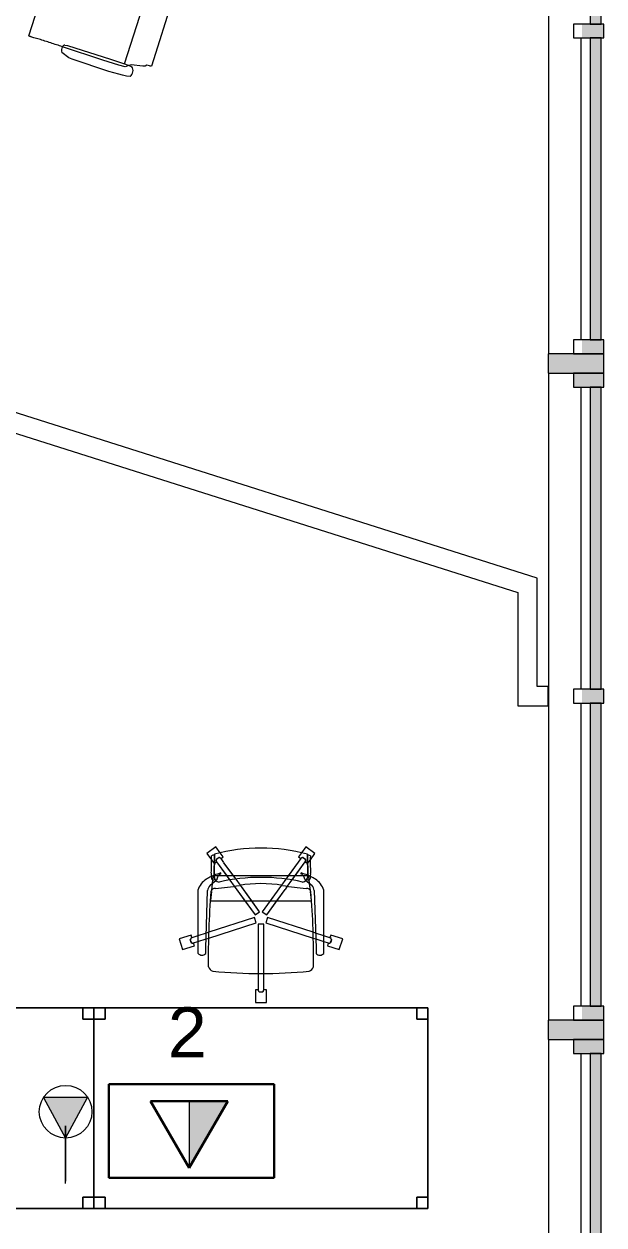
# Model space of a CAD drawing. Header units: inches. Extents: x 385 to 2249, y -1781 to -36.
# Drawn here: x 2085.3 to 2189.4, y -1081.9 to -866.1 of the extents above; entities that cross this region are included whole.
import ezdxf

# ---------------------------------------------------------------- set-up
doc = ezdxf.new("R2010")
doc.units = ezdxf.units.IN
doc.header["$MEASUREMENT"] = 0
for name, color, linetype, lineweight in [('A-ANNO-NOTE', 131, 'Continuous', 30), ('A-GLAZ-CURT', 52, 'Continuous', 13), ('A-GLAZ-CWMG', 51, 'Continuous', 13), ('A-WALL', 113, 'Continuous', 13), ('A-WALL-PATT', 111, 'Continuous', 13), ('I-FURN', 30, 'Continuous', 9), ('I-WALL', 2, 'Continuous', 13)]:
    doc.layers.add(name, color=color, linetype=linetype, lineweight=lineweight)
doc.styles.add('Swis721 Lt BT', font='swissl.ttf', dxfattribs={"height": 9})

# ---------------------------------------------------------------- blocks, each defined once
blk = doc.blocks.new('System Panel - Glazed 2-5376062-Level 5 POWER _ SIGNAL')
at = {"layer": 'A-GLAZ-CURT', "lineweight": 9}
blk.add_hatch(color=7, dxfattribs=at).paths.add_polyline_path([(27.52, 0.25), (27.52, 2.25), (-27.52, 2.25), (-27.52, 0.25), (-22.17, 0.25)], flags=0)
at = {"layer": 'A-GLAZ-CURT', "color": 8, "lineweight": 20}
for p, q in [((27.52, 2.25), (-27.52, 2.25)), ((-27.52, 2.25), (-27.52, 0.25)), ((27.52, 0.25), (27.52, 2.25)), ((-27.52, 0.25), (27.52, 0.25))]:
    blk.add_line(p, q, dxfattribs=at)
blk = doc.blocks.new('Rectangular Mullion - 2_5_ x 5_ rectangular-5103979-Level 5 POWER _ SIGNAL')
at = {"layer": 'A-GLAZ-CWMG', "lineweight": 9}
blk.add_hatch(color=7, dxfattribs=at).paths.add_polyline_path([(-2.5, 2.75), (-2.5, -2.75), (0, -2.75), (0, 2.75)], flags=0)
at = {"layer": 'A-GLAZ-CWMG', "color": 8, "lineweight": 20}
for p, q in [((0, 2.75), (-2.5, 2.75)), ((-2.5, 2.75), (-2.5, -2.75)), ((0, -2.75), (0, 2.75)), ((-2.5, -2.75), (0, -2.75))]:
    blk.add_line(p, q, dxfattribs=at)
blk = doc.blocks.new('System Panel - Glazed 2-5376064-Level 5 POWER _ SIGNAL')
at = {"layer": 'A-GLAZ-CURT', "lineweight": 9}
blk.add_hatch(color=7, dxfattribs=at).paths.add_polyline_path([(27.23, 2.15), (27.23, 2.25), (-27.23, 2.25), (-27.23, 0.25), (27.23, 0.25)], flags=0)
at = {"layer": 'A-GLAZ-CURT', "color": 8, "lineweight": 20}
for p, q in [((27.23, 2.25), (-27.23, 2.25)), ((-27.23, 2.25), (-27.23, 0.25)), ((27.23, 0.25), (27.23, 2.25)), ((-27.23, 0.25), (27.23, 0.25))]:
    blk.add_line(p, q, dxfattribs=at)
blk = doc.blocks.new('Rectangular Mullion - 2_5_ x 5_ rectangular-5103978-Level 5 POWER _ SIGNAL')
at = {"layer": 'A-GLAZ-CWMG', "lineweight": 9}
blk.add_hatch(color=7, dxfattribs=at).paths.add_polyline_path([(0, -2.25), (0, -2.75), (-2.5, -2.75), (-2.5, 1.2), (0, 1.2), (0, -2.15)], flags=0)
at = {"layer": 'A-GLAZ-CWMG', "color": 8, "lineweight": 20}
for p, q in [((-2.5, 2.75), (0, 2.75)), ((-2.5, -2.75), (-2.5, 2.75)), ((0, 2.75), (0, -2.75)), ((0, -2.75), (-2.5, -2.75))]:
    blk.add_line(p, q, dxfattribs=at)
blk = doc.blocks.new('System Panel - Glazed 2-5376243-Level 5 POWER _ SIGNAL')
at = {"layer": 'A-GLAZ-CURT', "lineweight": 9}
blk.add_hatch(color=7, dxfattribs=at).paths.add_polyline_path([(27.13, 2.15), (27.13, 2.25), (-27.13, 2.25), (-27.13, 0.25), (27.13, 0.25)], flags=0)
at = {"layer": 'A-GLAZ-CURT', "color": 8, "lineweight": 20}
for p, q in [((27.13, 2.25), (-27.13, 2.25)), ((-27.13, 2.25), (-27.13, 0.25)), ((27.13, 0.25), (27.13, 2.25)), ((-27.13, 0.25), (27.13, 0.25))]:
    blk.add_line(p, q, dxfattribs=at)
blk = doc.blocks.new('System Panel - Glazed 2-5105321-Level 5 POWER _ SIGNAL')
at = {"layer": 'A-GLAZ-CURT', "lineweight": 9}
blk.add_hatch(color=7, dxfattribs=at).paths.add_polyline_path([(29.03, 2.15), (29.03, 2.25), (-29.03, 2.25), (-29.03, 0.25), (29.03, 0.25)], flags=0)
at = {"layer": 'A-GLAZ-CURT', "color": 8, "lineweight": 20}
for p, q in [((29.03, 2.25), (-29.03, 2.25)), ((-29.03, 2.25), (-29.03, 0.25)), ((29.03, 0.25), (29.03, 2.25)), ((-29.03, 0.25), (29.03, 0.25))]:
    blk.add_line(p, q, dxfattribs=at)
blk = doc.blocks.new('Walls 50 - Walls 3-5097362-Level 5 POWER _ SIGNAL')
at = {"layer": 'A-WALL', "lineweight": 9}
for p, q in [((53.56, -1018.04), (53.56, -1137.86)), ((59.48, -1135.36), (59.48, -1081.11)), ((53.56, -1141.36), (53.56, -1257.57)), ((59.48, -1198.11), (59.48, -1143.86)), ((59.48, -1255.07), (59.48, -1200.61)), ((53.56, -1261.06), (53.56, -1361.88)), ((59.48, -1318.61), (59.48, -1263.57))]:
    blk.add_line(p, q, dxfattribs=at)
blk = doc.blocks.new('F-Haworth_Chair_X99-Seminar - X99 Advanced Seminar Chair-V127-Level 5 POWER _ SIGNAL')
at = {"layer": 'I-FURN'}
for p, q in [((-8.08, 12.82), (-9.7, 11.65)), ((-8.08, 12.82), (-9.7, 11.65)), ((-9.7, 11.65), (-8.88, 10.52)), ((-9.7, 11.65), (-8.88, 10.52)), ((-8.34, 11.52), (-8.42, 7.57)), ((-8.42, 7.57), (-8.34, 11.37)), ((-7.29, 11.74), (-8.08, 12.82)), ((-7.29, 11.74), (-8.08, 12.82)), ((-8, 10.58), (-7.59, 10.88)), ((-8, 10.58), (-7.59, 10.88)), ((-7.59, 10.87), (-7.99, 10.57)), ((-7.59, 10.87), (-7.99, 10.57)), ((-6.76, 11), (-7.29, 11.74)), ((-6.76, 11), (-7.29, 11.74)), ((-7.15, 10.72), (-6.76, 11)), ((-7.15, 10.72), (-6.76, 11)), ((7.29, 11.74), (6.76, 11)), ((7.29, 11.74), (6.76, 11)), ((6.76, 11), (7.15, 10.72)), ((6.76, 11), (7.15, 10.72)), ((8.08, 12.82), (7.29, 11.74)), ((8.08, 12.82), (7.29, 11.74)), ((7.59, 10.88), (8, 10.58)), ((7.59, 10.88), (8, 10.58)), ((7.99, 10.57), (7.59, 10.87)), ((7.99, 10.57), (7.59, 10.87)), ((9.7, 11.65), (8.08, 12.82)), ((9.7, 11.65), (8.08, 12.82)), ((8.42, 7.57), (8.34, 11.52)), ((8.34, 11.37), (8.42, 7.57)), ((8.88, 10.52), (9.7, 11.65)), ((8.88, 10.52), (9.7, 11.65)), ((-8.88, 10.52), (-8.38, 9.83)), ((-8.88, 10.52), (-8.38, 9.83)), ((-8.38, 9.83), (-7.99, 10.11)), ((-8.38, 9.83), (-7.99, 10.11)), ((-7.97, 10.12), (-6.14, 7.6)), ((-7.97, 10.12), (-5.57, 6.82)), ((-6.65, 10), (-7.16, 10.71)), ((-6.65, 10), (-7.16, 10.71)), ((-4.9, 7.6), (-6.63, 9.98)), ((-4.47, 7.01), (-6.63, 9.98)), ((7.16, 10.71), (4.47, 7.01)), ((7.16, 10.71), (4.9, 7.6)), ((5.57, 6.82), (7.97, 10.12)), ((6.14, 7.6), (7.97, 10.12)), ((7.99, 10.11), (8.38, 9.83)), ((7.99, 10.11), (8.38, 9.83)), ((8.38, 9.83), (8.88, 10.52)), ((8.38, 9.83), (8.88, 10.52)), ((-9.13, 5.92), (-8.07, 6.77)), ((-8.68, 6.87), (-8.75, 6.22)), ((-8.62, 7.42), (-8.68, 6.87)), ((-8.6, 7.6), (-8.62, 7.43)), ((-8.61, 6.81), (-8.23, 6.95)), ((-8.49, 7.6), (-8.56, 7.6)), ((-7.65, 7.6), (-8.4, 7.6)), ((-8.03, 6.81), (-7.95, 6.87)), ((-6.14, 7.6), (-7.65, 7.6)), ((-7.18, 7.99), (-7.21, 8.13)), ((-4.9, 7.6), (-6.14, 7.6)), ((-6.14, 7.6), (-5.57, 6.82)), ((-5.57, 6.82), (-4.79, 5.75)), ((-5.57, 6.82), (-4.79, 5.75)), ((4.9, 7.6), (-4.9, 7.6)), ((-4.47, 7.01), (-4.9, 7.6)), ((-3.68, 5.91), (-4.47, 7.01)), ((-3.68, 5.91), (-4.47, 7.01)), ((4.47, 7.01), (3.68, 5.91)), ((4.47, 7.01), (3.68, 5.91)), ((4.9, 7.6), (4.47, 7.01)), ((4.79, 5.75), (5.57, 6.82)), ((4.79, 5.75), (5.57, 6.82)), ((6.14, 7.6), (4.9, 7.6)), ((5.57, 6.82), (6.14, 7.6)), ((7.65, 7.6), (6.14, 7.6)), ((7.21, 8.13), (7.18, 7.99)), ((8.4, 7.6), (7.65, 7.6)), ((7.95, 6.87), (8.03, 6.81)), ((8.07, 6.77), (9.13, 5.92)), ((8.23, 6.95), (8.61, 6.81)), ((8.56, 7.6), (8.49, 7.6)), ((8.62, 7.43), (8.6, 7.6)), ((8.68, 6.87), (8.62, 7.42)), ((8.75, 6.22), (8.68, 6.87)), ((-11.32, 5.06), (-11.32, -5.48)), ((-9.92, -5.36), (-9.57, 4.97)), ((-8.9, 4.8), (-9.07, 3.2)), ((-8.88, 4.99), (-8.89, 4.91)), ((-8.75, 6.22), (-8.88, 4.99)), ((-4.79, 5.75), (-2.89, 3.12)), ((-4.79, 5.75), (-1.04, 0.58)), ((-1.65, 3.12), (-3.68, 5.91)), ((-0.23, 1.17), (-3.68, 5.91)), ((3.68, 5.91), (0.23, 1.17)), ((1.04, 0.58), (4.37, 5.16)), ((3.68, 5.91), (1.65, 3.12)), ((2.89, 3.12), (4.37, 5.16)), ((4.39, 5.19), (4.79, 5.75)), ((4.39, 5.19), (4.79, 5.75)), ((8.88, 4.99), (8.75, 6.22)), ((8.89, 4.91), (8.88, 4.99)), ((9.07, 3.2), (8.9, 4.8)), ((9.57, 4.97), (9.92, -5.36)), ((11.32, -5.48), (11.32, 5.06)), ((-9.07, 3.2), (-9.07, 3.12)), ((-9.07, 3.12), (-2.89, 3.12)), ((-2.89, 3.12), (-1.65, 3.12)), ((-2.89, 3.12), (-1.04, 0.58)), ((-1.65, 3.12), (1.65, 3.12)), ((-0.23, 1.17), (-1.65, 3.12)), ((1.65, 3.12), (0.23, 1.17)), ((1.04, 0.58), (2.89, 3.12)), ((1.65, 3.12), (2.89, 3.12)), ((2.89, 3.12), (9.07, 3.12)), ((9.07, 3.12), (9.07, 3.2)), ((-1.18, 0.14), (-9.37, -2.52)), ((-1.18, 0.14), (-9.37, -2.52)), ((-0.87, -0.81), (-1.18, 0.14)), ((-0.87, -0.81), (-1.18, 0.14)), ((-1.04, 0.58), (-0.23, 1.17)), ((-1.04, 0.58), (-0.23, 1.17)), ((0.23, 1.17), (1.04, 0.58)), ((0.23, 1.17), (1.04, 0.58)), ((1.18, 0.14), (0.87, -0.81)), ((1.18, 0.14), (0.87, -0.81)), ((9.37, -2.52), (1.18, 0.14)), ((9.37, -2.52), (1.18, 0.14)), ((-9.38, -3.57), (-0.87, -0.81)), ((-9.38, -3.57), (-0.87, -0.81)), ((-0.5, -1.08), (-0.5, -9.91)), ((0.5, -1.08), (-0.5, -1.08)), ((-0.5, -1.08), (-0.5, -9.91)), ((0.5, -1.08), (-0.5, -1.08)), ((0.5, -9.91), (0.5, -1.08)), ((0.5, -9.91), (0.5, -1.08)), ((0.87, -0.81), (9.38, -3.57)), ((0.87, -0.81), (9.38, -3.57)), ((-12.55, -3.03), (-14.69, -3.72)), ((-12.55, -3.03), (-14.69, -3.72)), ((-14.69, -3.72), (-14.08, -5.62)), ((-14.69, -3.72), (-14.08, -5.62)), ((-12.53, -4.34), (-12.69, -3.85)), ((-12.53, -4.34), (-12.69, -3.85)), ((-12.68, -3.86), (-12.52, -4.33)), ((-12.68, -3.86), (-12.52, -4.33)), ((-12.4, -3.49), (-12.55, -3.03)), ((-12.4, -3.49), (-12.55, -3.03)), ((-11.32, -3.15), (-12.4, -3.5)), ((-11.32, -3.15), (-12.4, -3.5)), ((-12.09, -4.45), (-11.32, -4.21)), ((-12.09, -4.45), (-11.32, -4.21)), ((-9.83, -2.67), (-11.32, -3.15)), ((-9.83, -2.67), (-11.32, -3.15)), ((-11.32, -4.21), (-9.86, -3.73)), ((-11.32, -4.21), (-9.86, -3.73)), ((-9.86, -3.73), (-9.38, -3.57)), ((-9.86, -3.73), (-9.38, -3.57)), ((-9.37, -2.52), (-9.83, -2.67)), ((-9.37, -2.52), (-9.83, -2.67)), ((9.83, -2.67), (9.37, -2.52)), ((9.83, -2.67), (9.37, -2.52)), ((9.38, -3.57), (9.86, -3.73)), ((9.38, -3.57), (9.86, -3.73)), ((11.32, -3.15), (9.83, -2.67)), ((11.32, -3.15), (9.83, -2.67)), ((9.86, -3.73), (11.32, -4.21)), ((9.86, -3.73), (11.32, -4.21)), ((12.4, -3.5), (11.32, -3.15)), ((12.4, -3.5), (11.32, -3.15)), ((11.32, -4.21), (12.09, -4.45)), ((11.32, -4.21), (12.09, -4.45)), ((12.55, -3.03), (12.4, -3.49)), ((12.55, -3.03), (12.4, -3.49)), ((12.52, -4.33), (12.68, -3.86)), ((12.52, -4.33), (12.68, -3.86)), ((12.69, -3.85), (12.53, -4.34)), ((12.69, -3.85), (12.53, -4.34)), ((14.69, -3.72), (12.55, -3.03)), ((14.69, -3.72), (12.55, -3.03)), ((14.08, -5.62), (14.69, -3.72)), ((14.08, -5.62), (14.69, -3.72)), ((-14.08, -5.62), (-11.94, -4.93)), ((-14.08, -5.62), (-11.94, -4.93)), ((-11.94, -4.93), (-12.09, -4.47)), ((-11.94, -4.93), (-12.09, -4.47)), ((-11.32, -5.48), (-11.3, -6.32)), ((-9.92, -6.36), (-9.92, -5.36)), ((9.92, -5.36), (9.92, -6.36)), ((11.3, -6.32), (11.32, -5.48)), ((12.09, -4.47), (11.94, -4.93)), ((12.09, -4.47), (11.94, -4.93)), ((11.94, -4.93), (14.08, -5.62)), ((11.94, -4.93), (14.08, -5.62)), ((-0.5, -9.91), (-0.5, -12.88)), ((-0.5, -9.91), (-0.5, -12.88)), ((0.5, -12.88), (0.5, -9.91)), ((0.5, -12.88), (0.5, -9.91)), ((-0.52, -12.88), (-1, -12.88)), ((-1, -12.88), (-1, -15.13)), ((-0.52, -12.88), (-1, -12.88)), ((-1, -12.88), (-1, -15.13)), ((1, -12.88), (0.52, -12.88)), ((1, -12.88), (0.52, -12.88)), ((1, -15.13), (1, -12.88)), ((1, -15.13), (1, -12.88)), ((0.26, -13.26), (-0.26, -13.26)), ((0.26, -13.26), (-0.26, -13.26)), ((-0.25, -13.25), (0.25, -13.25)), ((-0.25, -13.25), (0.25, -13.25)), ((-1, -15.13), (1, -15.13)), ((-1, -15.13), (1, -15.13))]:
    blk.add_line(p, q, dxfattribs=at)
for centre, radius, start, end in [((-36.06, 10.03), 27.2, 355.9857, 2.5118), ((0, -20.73), 33.17, 104.5766, 105.5522), ((0, -20.29), 32.89, 75.3075, 104.696), ((-7.48, 10.49), 0.407, 35.1651, 104.8349), ((-7.48, 10.49), 0.407, 35.1651, 104.8349), ((-7.49, 10.47), 0.406, 36, 103.3801), ((-7.49, 10.47), 0.406, 36, 103.3801), ((7.48, 10.49), 0.407, 75.1651, 144.8349), ((7.48, 10.49), 0.407, 75.1651, 144.8349), ((7.49, 10.47), 0.406, 76.6199, 144), ((7.49, 10.47), 0.406, 117.0479, 144), ((7.49, 10.47), 0.406, 76.6199, 117.0479), ((0, -20.73), 33.17, 74.4478, 75.4234), ((36.06, 10.03), 27.2, 177.4882, 184.0143), ((-7.66, 10.36), 0.407, 147.1651, 216.8349), ((-7.66, 10.36), 0.407, 147.1651, 216.8349), ((-7.64, 10.36), 0.406, 148.6199, 216), ((-7.64, 10.36), 0.406, 148.6199, 216), ((7.64, 10.36), 0.406, 324, 31.3801), ((7.64, 10.36), 0.406, 324, 17.9041), ((7.66, 10.36), 0.407, 323.1651, 32.8349), ((7.66, 10.36), 0.407, 323.1651, 32.8349), ((7.64, 10.36), 0.406, 17.9041, 31.3801), ((-7.87, 3.92), 3.63, 121.9522, 161.8211), ((-4.71, -1.15), 9.61, 116.0036, 121.9522), ((-5.2, 7.86), 3.74, 175.9857, 189.9064), ((-4.71, -1.15), 9.61, 113.5094, 116.0036), ((-8.28, 7.33), 0.613, 189.9064, 237.4573), ((-4.71, -1.15), 9.61, 112.927, 113.3607), ((-4.71, -1.15), 9.61, 105.0666, 112.7369), ((-7.37, 7.55), 1.05, 178.8214, 214.7998), ((-7.37, 7.55), 1.05, 178.8214, 264.0446), ((-6.55, 6.76), 1.38, 147.5752, 174.9122), ((-6.55, 6.76), 1.38, 117.0503, 145.9813), ((0, -26.49), 33.83, 77.2285, 102.7715), ((6.55, 6.76), 1.38, 34.0187, 62.9497), ((4.71, -1.15), 9.61, 67.3861, 74.9334), ((7.37, 7.55), 1.05, 275.9554, 1.1786), ((6.55, 6.76), 1.38, 5.0878, 32.4248), ((7.37, 7.55), 1.05, 325.2002, 1.1786), ((4.71, -1.15), 9.61, 66.6393, 67.073), ((4.71, -1.15), 9.61, 63.9964, 66.4906), ((8.28, 7.33), 0.613, 302.5427, 350.0936), ((5.2, 7.86), 3.74, 350.0936, 4.0143), ((4.71, -1.15), 9.61, 58.0478, 63.9964), ((7.87, 3.92), 3.63, 18.1789, 58.0478), ((-8.18, 4.9), 1.39, 132.8922, 177.1987), ((144.06, -7.32), 153.52, 175.4787, 180.5251), ((-8.24, 4.59), 0.763, 84.2338, 165.7662), ((-11.32, 48.08), 42.84, 274.2301, 280.0233), ((0, -15.97), 22.19, 79.9767, 100.0233), ((11.32, 48.08), 42.84, 259.9767, 265.7699), ((8.24, 4.59), 0.763, 14.2338, 95.7662), ((-144.06, -7.32), 153.52, 359.4749, 4.5213), ((8.18, 4.9), 1.39, 2.8013, 47.1078), ((-12.28, -3.88), 0.407, 107.1651, 176.8349), ((-12.28, -3.88), 0.407, 107.1651, 176.8349), ((-12.27, -3.89), 0.406, 108, 175.3801), ((-12.27, -3.89), 0.406, 161.9041, 175.3801), ((-12.27, -3.89), 0.406, 121.476, 161.9041), ((-12.27, -3.89), 0.406, 108, 121.476), ((12.28, -3.88), 0.407, 3.1651, 72.8349), ((12.28, -3.88), 0.407, 3.1651, 72.8349), ((12.27, -3.89), 0.406, 45.0479, 72), ((12.27, -3.89), 0.406, 4.6199, 72), ((12.27, -3.89), 0.406, 4.6199, 45.0479), ((-12.22, -4.09), 0.407, 219.1651, 288.8349), ((-12.22, -4.09), 0.407, 219.1651, 288.8349), ((-12.22, -4.07), 0.406, 220.6199, 274.524), ((-12.22, -4.07), 0.406, 220.6199, 288), ((-12.22, -4.07), 0.406, 274.524, 288), ((-10.58, -5.68), 0.956, 221.8901, 314.1099), ((10.58, -5.68), 0.956, 225.8901, 318.1099), ((12.22, -4.07), 0.406, 252, 319.3801), ((12.22, -4.09), 0.407, 251.1651, 320.8349), ((12.22, -4.09), 0.407, 251.1651, 320.8349), ((12.22, -4.07), 0.406, 252, 265.476), ((12.22, -4.07), 0.406, 265.476, 305.9041), ((12.22, -4.07), 0.406, 305.9041, 319.3801), ((-8.21, -8.28), 1.31, 200.0433, 249.9567), ((0, 75.01), 84.96, 264.1475, 275.8525), ((8.21, -8.28), 1.31, 290.0433, 339.9567), ((-0.11, -12.88), 0.407, 179.1651, 248.8349), ((-0.11, -12.88), 0.407, 179.1651, 248.8349), ((-0.09, -12.88), 0.406, 180, 193.476), ((-0.09, -12.88), 0.406, 180, 247.3801), ((0.09, -12.88), 0.406, 292.6199, 360), ((0.11, -12.88), 0.407, 291.1651, 0.8349), ((0.11, -12.88), 0.407, 291.1651, 0.8349), ((0.09, -12.88), 0.406, 346.524, 360), ((-0.09, -12.88), 0.406, 193.476, 233.9041), ((-0.09, -12.88), 0.406, 233.9041, 247.3801), ((0.09, -12.88), 0.406, 292.6199, 306.0959), ((0.09, -12.88), 0.406, 306.0959, 346.524)]:
    blk.add_arc(centre, radius, start, end, dxfattribs=at)
blk = doc.blocks.new('Rectangular Table - Rectangular Table-5809079-Level 5 POWER _ SIGNAL')
at = {"layer": 'I-FURN'}
for p, q in [((-28, 18), (-30, 18)), ((-30, 18), (-30, 16)), ((-30, 16), (-30, 18)), ((-30, 18), (-28, 18)), ((30, 18), (-30, 18)), ((-30, 18), (-30, -18)), ((-30, -18), (-30, 18)), ((-30, 18), (30, 18)), ((-28, 16), (-28, 18)), ((-28, 18), (-28, 16)), ((28, 18), (28, 16)), ((30, 18), (28, 18)), ((28, 18), (30, 18)), ((28, 16), (28, 18)), ((30, 16), (30, 18)), ((30, 18), (30, 16)), ((30, -18), (30, 18)), ((30, 18), (30, -18)), ((-30, 16), (-28, 16)), ((-28, 16), (-30, 16)), ((28, 16), (30, 16)), ((30, 16), (28, 16)), ((-28, -16), (-30, -16)), ((-30, -16), (-30, -18)), ((-30, -18), (-30, -16)), ((-30, -16), (-28, -16)), ((-28, -18), (-28, -16)), ((-28, -16), (-28, -18)), ((30, -16), (28, -16)), ((28, -16), (28, -18)), ((28, -18), (28, -16)), ((28, -16), (30, -16)), ((30, -18), (30, -16)), ((30, -16), (30, -18)), ((-30, -18), (-28, -18)), ((-28, -18), (-30, -18)), ((-30, -18), (30, -18)), ((30, -18), (-30, -18)), ((28, -18), (30, -18)), ((30, -18), (28, -18))]:
    blk.add_line(p, q, dxfattribs=at)
blk = doc.blocks.new('Rectangular Table - Rectangular Table-5809067-Level 5 POWER _ SIGNAL')
at = {"layer": 'I-FURN'}
for p, q in [((-28, 18), (-30, 18)), ((-30, 18), (-30, 16)), ((-30, 16), (-30, 18)), ((-30, 18), (-28, 18)), ((30, 18), (-30, 18)), ((-30, 18), (-30, -18)), ((-30, -18), (-30, 18)), ((-30, 18), (30, 18)), ((-28, 16), (-28, 18)), ((-28, 18), (-28, 16)), ((28, 18), (28, 16)), ((30, 18), (28, 18)), ((28, 18), (30, 18)), ((28, 16), (28, 18)), ((30, 16), (30, 18)), ((30, 18), (30, 16)), ((30, -18), (30, 18)), ((30, 18), (30, -18)), ((-30, 16), (-28, 16)), ((-28, 16), (-30, 16)), ((28, 16), (30, 16)), ((30, 16), (28, 16)), ((-28, -16), (-30, -16)), ((-30, -16), (-30, -18)), ((-30, -18), (-30, -16)), ((-30, -16), (-28, -16)), ((-28, -18), (-28, -16)), ((-28, -16), (-28, -18)), ((30, -16), (28, -16)), ((28, -16), (28, -18)), ((28, -18), (28, -16)), ((28, -16), (30, -16)), ((30, -18), (30, -16)), ((30, -16), (30, -18)), ((-30, -18), (-28, -18)), ((-28, -18), (-30, -18)), ((-30, -18), (30, -18)), ((30, -18), (-30, -18)), ((28, -18), (30, -18)), ((30, -18), (28, -18))]:
    blk.add_line(p, q, dxfattribs=at)
blk = doc.blocks.new('F - CONF TABLE _4 RECTANGULAR-12 CHAIRS_1 - F - CONF TABLE _4 RECTANGULAR-12 CHAIRS_ 2-5600482-Level 5 POWER _ SIGNAL')
at = {"layer": 'I-FURN'}
for p, q in [((-56.14, -33.53), (-35.8, -33.53)), ((-57.69, -41.58), (-57.2, -40.08)), ((-56.28, -47.52), (-56.17, -39.85)), ((-55.74, -40.18), (-55.68, -40.68)), ((-55.68, -40.68), (-55.68, -48.77)), ((-57.85, -49.17), (-57.75, -42.17)), ((-57.75, -42.17), (-57.69, -41.58)), ((-57.8, -51.03), (-57.85, -49.17)), ((-56.28, -50.52), (-56.28, -47.52)), ((-55.68, -48.77), (-55.73, -51.45)), ((-57.77, -51.68), (-57.8, -51.03)), ((-57.7, -52.45), (-57.77, -51.68)), ((-56.18, -51.68), (-56.28, -50.52)), ((-55.77, -52.28), (-56.18, -51.68)), ((-55.73, -51.45), (-55.79, -52.61)), ((-55.73, -51.45), (-36.21, -51.45)), ((-57.59, -53.06), (-57.7, -52.45)), ((-55.79, -52.61), (-55.81, -52.84)), ((-55.54, -52.61), (-55.77, -52.28)), ((-55.14, -54.68), (-55.54, -52.61)), ((-54.99, -55.06), (-55.14, -54.68)), ((-54.74, -55.32), (-54.99, -55.06)), ((-37.25, -56.16), (-54.68, -56.16))]:
    blk.add_line(p, q, dxfattribs=at)
for centre, radius, start, end in [((-56.48, -40.93), 1.12, 73.9109, 130.257), ((-56.4, -40.6), 0.781, 32.3218, 73.1534), ((-56.82, -51.99), 1.32, 234.065, 319.935)]:
    blk.add_arc(centre, radius, start, end, dxfattribs=at)
for points, knots in [([(-56.18, -34.47), (-56.18, -34.35), (-56.18, -34.14), (-56.18, -33.91), (-56.17, -33.77), (-56.17, -33.69), (-56.16, -33.62), (-56.15, -33.56), (-56.14, -33.53), (-56.14, -33.53), (-56.14, -33.53)], [-1, -1, -1, -1, -0.727273, -0.545455, -0.454545, -0.363636, -0.272727, -0.181818, -0.090909, 0, 0, 0, 0]), ([(-54.68, -56.16), (-54.68, -56.16), (-54.69, -56.14), (-54.7, -56.09), (-54.71, -56), (-54.73, -55.78), (-54.73, -55.51), (-54.74, -55.32)], [-1, -1, -1, -1, -0.888889, -0.777778, -0.666667, -0.444444, 0, 0, 0, 0])]:
    blk.add_open_spline(points, degree=3, knots=knots, dxfattribs=at)
for points in [[(-56.13, -35.44), (-56.14, -35.28), (-56.16, -34.96), (-56.17, -34.63), (-56.18, -34.47)], [(-56.17, -39.85), (-56.16, -39.12), (-56.15, -37.66), (-56.14, -36.18), (-56.13, -35.44)]]:
    blk.add_open_spline(points, degree=3, dxfattribs=at)

msp = doc.modelspace()

# ---------------------------------------------------------------- hatches: boundary and pattern name
at = {"layer": 'A-ANNO-NOTE', "lineweight": 9}
for points in [[(2092.75, -1066.3), (2096.7, -1058.98), (2088.8, -1058.98)], [(2114.94, -1071.66), (2121.87, -1059.66), (2114.94, -1059.66)]]:
    msp.add_hatch(color=256, dxfattribs=at).paths.add_polyline_path(points, flags=0)
at = {"layer": 'A-WALL-PATT', "lineweight": 9}
h = msp.add_hatch(color=7, dxfattribs=at)
h.paths.add_polyline_path([(2186.94, -1714.89), (2189.44, -1714.89), (2189.44, -1707.89), (2184.99, -1707.89), (2184.99, -1714.89), (2185.37, -1714.89)], flags=0)
h.paths.add_polyline_path([(2179.44, -1571.67), (2189.44, -1571.67), (2189.44, -1568.17), (2179.44, -1568.17)], flags=0)
h.paths.add_polyline_path([(2179.44, -1441.39), (2189.44, -1441.39), (2189.44, -1437.89), (2179.44, -1437.89)], flags=0)
h.paths.add_polyline_path([(2189.44, -1048.6), (2189.44, -1045.1), (2179.44, -1045.1), (2179.45, -1048.6), (2188.94, -1048.6)], flags=0)
h.paths.add_polyline_path([(2186.94, -928.89), (2189.44, -928.89), (2189.44, -925.39), (2179.44, -925.39), (2179.45, -928.89), (2185.37, -928.89)], flags=0)

# ---------------------------------------------------------------- linework, layer by layer
at = {"layer": 'A-ANNO-NOTE'}
for p, q in [((2100.5, -1056.61), (2130.22, -1056.61)), ((2100.5, -1073.42), (2100.5, -1056.61)), ((2130.22, -1056.61), (2130.22, -1073.42)), ((2108.01, -1059.66), (2121.87, -1059.66)), ((2114.94, -1071.66), (2108.01, -1059.66)), ((2121.87, -1059.66), (2114.94, -1071.66)), ((2130.22, -1073.42), (2100.5, -1073.42))]:
    msp.add_line(p, q, dxfattribs=at)
at = {"layer": 'A-ANNO-NOTE', "lineweight": 9}
for p, q in [((2096.7, -1058.98), (2088.8, -1058.98)), ((2088.8, -1058.98), (2092.75, -1066.3)), ((2092.75, -1066.3), (2096.7, -1058.98)), ((2114.94, -1059.66), (2114.94, -1071.66)), ((2114.94, -1071.66), (2121.87, -1059.66)), ((2121.87, -1059.66), (2114.94, -1059.66)), ((2092.75, -1064.1), (2092.75, -1074)), ((2092.75, -1064.1), (2092.75, -1069.28)), ((2092.75, -1074.47), (2092.75, -1064.1))]:
    msp.add_line(p, q, dxfattribs=at)
msp.add_circle((2092.75, -1061.55), 4.73, dxfattribs=at)
at = {"layer": 'A-WALL', "color": 8, "lineweight": 20}
for p, q in [((2189.44, -925.39), (2179.44, -925.39)), ((2179.44, -925.39), (2179.44, -928.89)), ((2189.44, -928.89), (2189.44, -925.39)), ((2179.44, -928.89), (2189.44, -928.89)), ((2189.44, -1045.1), (2179.44, -1045.1)), ((2179.44, -1045.1), (2179.44, -1048.6)), ((2189.44, -1048.6), (2189.44, -1045.1)), ((2179.44, -1048.6), (2189.44, -1048.6))]:
    msp.add_line(p, q, dxfattribs=at)
at = {"layer": 'I-WALL'}
for p, q in [((1935.21, -892.53), (2173.94, -968.27)), ((2177.44, -965.71), (1943.18, -891.38)), ((2177.44, -985.14), (2177.44, -965.71)), ((2173.94, -968.27), (2173.94, -988.64)), ((2179.44, -985.14), (2177.44, -985.14)), ((2179.44, -988.64), (2179.44, -985.14)), ((2173.94, -988.64), (2179.44, -988.64))]:
    msp.add_line(p, q, dxfattribs=at)

# ---------------------------------------------------------------- block references
at = {"layer": 'A-GLAZ-CURT', "lineweight": 9, "rotation": 269.9999999999988}
for name, p in [('System Panel - Glazed 2-5105321-Level 5 POWER _ SIGNAL', (2186.69, -837.11)), ('System Panel - Glazed 2-5376243-Level 5 POWER _ SIGNAL', (2186.69, -895.77)), ('System Panel - Glazed 2-5376243-Level 5 POWER _ SIGNAL', (2186.69, -958.52)), ('System Panel - Glazed 2-5376064-Level 5 POWER _ SIGNAL', (2186.69, -1015.37)), ('System Panel - Glazed 2-5376062-Level 5 POWER _ SIGNAL', (2186.69, -1078.62))]:
    msp.add_blockref(name, p, dxfattribs=at)
at = {"layer": 'A-GLAZ-CWMG', "lineweight": 9, "extrusion": (0, 0, -1), "rotation": 270.0000000000012}
for p in [(-2186.69, -868.64), (-2186.69, -925.39), (-2186.69, -988.14), (-2186.69, -1045.1)]:
    msp.add_blockref('Rectangular Mullion - 2_5_ x 5_ rectangular-5103978-Level 5 POWER _ SIGNAL', p, dxfattribs=at)
at = {"layer": 'A-GLAZ-CWMG', "lineweight": 9, "rotation": 89.9999999999988}
for p in [(2186.69, -928.89), (2186.69, -1048.6)]:
    msp.add_blockref('Rectangular Mullion - 2_5_ x 5_ rectangular-5103979-Level 5 POWER _ SIGNAL', p, dxfattribs=at)
at = {"layer": 'A-WALL', "lineweight": 9}
msp.add_blockref('Walls 50 - Walls 3-5097362-Level 5 POWER _ SIGNAL', (2125.89, 212.47), dxfattribs=at)
at = {"layer": 'I-FURN'}
for name, p, rotation in [('F - CONF TABLE _4 RECTANGULAR-12 CHAIRS_1 - F - CONF TABLE _4 RECTANGULAR-12 CHAIRS_ 2-5600482-Level 5 POWER _ SIGNAL', (2071.16, -804.63), 72.39670099999839), ('Rectangular Table - Rectangular Table-5809067-Level 5 POWER _ SIGNAL', (2067.82, -1060.91), 180)]:
    msp.add_blockref(name, p, dxfattribs=dict(at, rotation=rotation))
for name, p in [('F-Haworth_Chair_X99-Seminar - X99 Advanced Seminar Chair-V127-Level 5 POWER _ SIGNAL', (2127.82, -1026.79)), ('Rectangular Table - Rectangular Table-5809079-Level 5 POWER _ SIGNAL', (2127.82, -1060.91))]:
    msp.add_blockref(name, p, dxfattribs=at)

# ---------------------------------------------------------------- texts
at = {"layer": 'A-ANNO-NOTE', "lineweight": 9, "insert": (2111.1, -1042.79), "char_height": 9, "width": 8.181, "attachment_point": 1, "style": 'Swis721 Lt BT'}
msp.add_mtext('2', dxfattribs=at)

doc.saveas('drawing.dxf')
